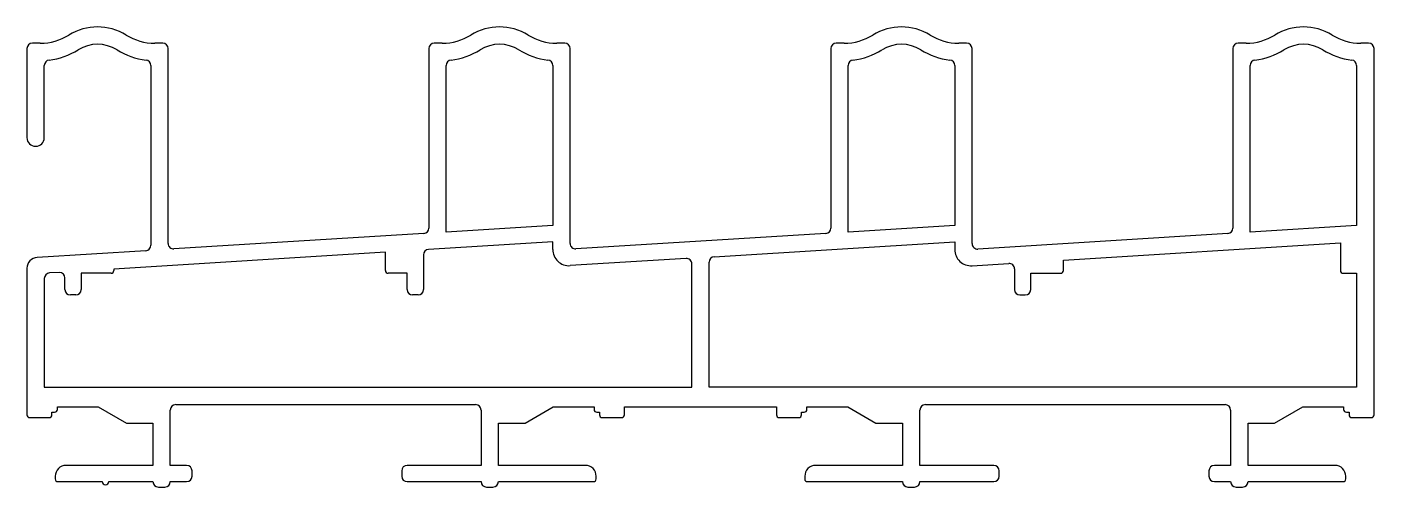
# Model space of a CAD drawing. Extents: x 527 to 651, y 538 to 581.
import ezdxf

# ---------------------------------------------------------------- set-up
doc = ezdxf.new("R2010")
doc.units = 0
doc.layers.get('0').update_dxf_attribs({"linetype": 'CONTINUOUS'})

msp = doc.modelspace()

# ---------------------------------------------------------------- linework, layer by layer
for p, q in [((528.19, 579.09), (527.46, 579.09)), ((539.46, 579.09), (538.73, 579.09)), ((565.19, 579.09), (564.46, 579.09)), ((576.46, 579.09), (575.73, 579.09)), ((602.19, 579.09), (601.46, 579.09)), ((613.46, 579.09), (612.73, 579.09)), ((639.19, 579.09), (638.46, 579.09)), ((650.46, 579.09), (649.73, 579.09)), ((526.96, 578.59), (526.96, 570.39)), ((539.96, 560.63), (539.96, 578.59)), ((563.96, 578.59), (563.96, 562.06)), ((576.96, 560.63), (576.96, 578.59)), ((600.96, 578.59), (600.96, 562.06)), ((613.96, 560.62), (613.96, 578.59)), ((637.96, 578.59), (637.96, 562.06)), ((650.96, 544.84), (650.96, 578.59)), ((528.56, 570.39), (528.56, 577.04)), ((538.36, 577.04), (538.36, 560.47)), ((565.56, 561.69), (565.56, 577.04)), ((575.36, 577.04), (575.36, 562.3)), ((602.56, 561.69), (602.56, 577.04)), ((612.36, 577.04), (612.36, 562.3)), ((639.56, 561.69), (639.56, 577.04)), ((649.36, 577.04), (649.36, 562.3)), ((575.36, 562.3), (565.56, 561.69)), ((612.36, 562.3), (602.56, 561.69)), ((649.36, 562.3), (639.56, 561.69)), ((563.49, 561.56), (540.49, 560.13)), ((575.36, 560.8), (563.93, 560.09)), ((575.36, 560.09), (575.36, 560.8)), ((600.49, 561.56), (577.49, 560.13)), ((590.23, 559.42), (612.36, 560.8)), ((612.36, 560.8), (612.36, 560.08)), ((637.49, 561.56), (614.49, 560.12)), ((622.36, 559.11), (647.86, 560.71)), ((647.86, 560.71), (647.86, 558.14)), ((537.89, 559.97), (527.9, 559.35)), ((559.96, 559.84), (534.96, 558.28)), ((559.96, 558.14), (559.96, 559.84)), ((563.46, 559.59), (563.46, 556.39)), ((587.63, 559.26), (576.95, 558.6)), ((526.96, 558.35), (526.96, 544.84)), ((534.96, 558.28), (534.96, 558.14)), ((588.16, 547.39), (588.16, 558.76)), ((589.76, 547.39), (589.76, 558.92)), ((613.95, 558.59), (617.33, 558.8)), ((617.86, 558.3), (617.86, 556.39)), ((622.36, 558.14), (622.36, 559.11)), ((528.56, 557.42), (528.56, 547.39)), ((529.96, 557.97), (529.03, 557.92)), ((530.46, 556.39), (530.46, 557.47)), ((534.71, 557.89), (531.96, 557.89)), ((531.96, 557.89), (531.96, 556.39)), ((561.96, 557.89), (560.21, 557.89)), ((561.96, 556.39), (561.96, 557.89)), ((619.36, 556.39), (619.36, 557.89)), ((619.36, 557.89), (622.11, 557.89)), ((648.11, 557.89), (649.36, 557.89)), ((649.36, 557.89), (649.36, 547.39)), ((531.46, 555.89), (530.96, 555.89)), ((562.96, 555.89), (562.46, 555.89)), ((618.36, 555.89), (618.86, 555.89)), ((528.56, 547.39), (588.16, 547.39)), ((649.36, 547.39), (589.76, 547.39)), ((540.66, 545.79), (568.26, 545.79)), ((609.66, 545.79), (637.26, 545.79)), ((527.21, 544.59), (529.01, 544.59)), ((529.26, 544.84), (529.26, 545.09)), ((529.26, 545.09), (529.51, 545.09)), ((529.76, 545.34), (529.76, 545.59)), ((529.76, 545.59), (533.52, 545.59)), ((533.52, 545.59), (536.11, 544.09)), ((540.16, 540.19), (540.16, 545.29)), ((568.76, 545.29), (568.76, 540.19)), ((572.81, 544.09), (575.41, 545.59)), ((575.41, 545.59), (579.16, 545.59)), ((579.16, 545.59), (579.16, 545.34)), ((579.41, 545.09), (579.66, 545.09)), ((579.66, 545.09), (579.66, 544.84)), ((579.91, 544.59), (581.71, 544.59)), ((581.96, 544.84), (581.96, 545.59)), ((581.96, 545.59), (595.96, 545.59)), ((595.96, 545.59), (595.96, 544.84)), ((596.21, 544.59), (598.01, 544.59)), ((598.26, 544.84), (598.26, 545.09)), ((598.26, 545.09), (598.51, 545.09)), ((598.76, 545.34), (598.76, 545.59)), ((598.76, 545.59), (602.52, 545.59)), ((602.52, 545.59), (605.11, 544.09)), ((609.16, 540.19), (609.16, 545.29)), ((637.76, 545.29), (637.76, 540.19)), ((641.81, 544.09), (644.41, 545.59)), ((644.41, 545.59), (648.16, 545.59)), ((648.16, 545.59), (648.16, 545.34)), ((648.41, 545.09), (648.66, 545.09)), ((648.66, 545.09), (648.66, 544.84)), ((648.91, 544.59), (650.71, 544.59)), ((536.11, 544.09), (538.56, 544.09)), ((538.56, 544.09), (538.56, 540.19)), ((570.36, 540.19), (570.36, 544.09)), ((570.36, 544.09), (572.81, 544.09)), ((605.11, 544.09), (607.56, 544.09)), ((607.56, 544.09), (607.56, 540.19)), ((639.36, 540.19), (639.36, 544.09)), ((639.36, 544.09), (641.81, 544.09)), ((538.56, 540.19), (530.56, 540.19)), ((541.66, 540.19), (540.16, 540.19)), ((542.16, 539.19), (542.16, 539.69)), ((561.46, 539.69), (561.46, 539.19)), ((568.76, 540.19), (561.96, 540.19)), ((578.36, 540.19), (570.36, 540.19)), ((607.56, 540.19), (599.56, 540.19)), ((615.96, 540.19), (609.16, 540.19)), ((616.46, 539.19), (616.46, 539.69)), ((635.76, 539.69), (635.76, 539.19)), ((637.76, 540.19), (636.26, 540.19)), ((647.36, 540.19), (639.36, 540.19)), ((529.56, 539.19), (529.56, 538.94)), ((529.81, 538.69), (533.89, 538.69)), ((534.49, 538.69), (538.56, 538.69)), ((539.06, 538.19), (539.66, 538.19)), ((540.16, 538.69), (541.66, 538.69)), ((561.96, 538.69), (568.76, 538.69)), ((569.26, 538.19), (569.86, 538.19)), ((570.36, 538.69), (579.11, 538.69)), ((579.36, 538.94), (579.36, 539.19)), ((598.56, 539.19), (598.56, 538.94)), ((598.81, 538.69), (607.56, 538.69)), ((608.06, 538.19), (608.66, 538.19)), ((609.16, 538.69), (615.96, 538.69)), ((636.26, 538.69), (637.76, 538.69)), ((638.26, 538.19), (638.86, 538.19)), ((639.36, 538.69), (648.11, 538.69)), ((648.36, 538.94), (648.36, 539.19))]:
    msp.add_line(p, q)
for centre, radius, start, end in [((533.46, 575.59), 5, 58.2117, 121.7883), ((570.46, 575.59), 5, 58.2117, 121.7883), ((607.46, 575.59), 5, 58.2117, 121.7883), ((644.46, 575.59), 5, 58.2117, 121.7883), ((527.46, 578.59), 0.5, 90, 180), ((528.19, 584.09), 5, 270, 301.7883), ((538.73, 584.09), 5, 238.2117, 270), ((539.46, 578.59), 0.5, 0, 90), ((564.46, 578.59), 0.5, 90, 180), ((565.19, 584.09), 5, 270, 301.7883), ((575.73, 584.09), 5, 238.2117, 270), ((576.46, 578.59), 0.5, 0, 90), ((601.46, 578.59), 0.5, 90, 180), ((602.19, 584.09), 5, 270, 301.7883), ((612.73, 584.09), 5, 238.2117, 270), ((613.46, 578.59), 0.5, 0, 90), ((638.46, 578.59), 0.5, 90, 180), ((639.19, 584.09), 5, 270, 301.7883), ((649.73, 584.09), 5, 238.2117, 270), ((650.46, 578.59), 0.5, 0, 90), ((528.19, 584.09), 6.6, 277.0208, 301.7883), ((533.46, 575.59), 3.4, 58.2117, 121.7883), ((538.73, 584.09), 6.6, 238.2117, 262.9792), ((565.19, 584.09), 6.6, 277.0207, 301.7884), ((570.46, 575.59), 3.4, 58.2116, 121.7884), ((575.73, 584.09), 6.6, 238.2116, 262.9793), ((602.19, 584.09), 6.6, 277.0207, 301.7884), ((607.46, 575.59), 3.4, 58.2116, 121.7884), ((612.73, 584.09), 6.6, 238.2116, 262.9793), ((639.19, 584.09), 6.6, 277.0207, 301.7884), ((644.46, 575.59), 3.4, 58.2116, 121.7884), ((649.73, 584.09), 6.6, 238.2116, 262.9793), ((529.06, 577.04), 0.5, 97.0208, 180), ((537.86, 577.04), 0.5, 360, 82.9792), ((566.06, 577.04), 0.5, 97.0207, 180), ((574.86, 577.04), 0.5, 360, 82.9793), ((603.06, 577.04), 0.5, 97.0207, 180), ((611.86, 577.04), 0.5, 360, 82.9793), ((640.06, 577.04), 0.5, 97.0207, 180), ((648.86, 577.04), 0.5, 360, 82.9793), ((527.76, 570.39), 0.8, 180, 0), ((563.46, 562.06), 0.5, 273.5571, 0), ((600.46, 562.06), 0.5, 273.5571, 0), ((637.46, 562.06), 0.5, 273.5763, 360), ((540.46, 560.63), 0.5, 180, 273.5571), ((577.46, 560.63), 0.5, 180, 273.5571), ((614.46, 560.62), 0.5, 180, 273.5763), ((527.96, 558.35), 1, 93.5571, 180), ((537.86, 560.47), 0.5, 273.5571, 0), ((563.96, 559.59), 0.5, 93.5571, 180), ((576.86, 560.09), 1.5, 180, 273.5571), ((587.66, 558.76), 0.5, 0, 93.557), ((590.26, 558.92), 0.5, 93.5571, 180), ((613.86, 560.08), 1.5, 180, 273.5764), ((534.71, 558.14), 0.25, 270, 0), ((560.21, 558.14), 0.25, 180, 270), ((617.36, 558.3), 0.5, 0, 93.5763), ((622.11, 558.14), 0.25, 270, 0), ((648.11, 558.14), 0.25, 180, 270), ((529.06, 557.42), 0.499, 93.4979, 180.059), ((529.96, 557.47), 0.5, 0, 90), ((530.96, 556.39), 0.5, 180, 270), ((531.46, 556.39), 0.5, 270, 0), ((562.46, 556.39), 0.5, 180, 270), ((562.96, 556.39), 0.5, 270, 0), ((618.36, 556.39), 0.5, 180, 270), ((618.86, 556.39), 0.5, 270, 0), ((540.66, 545.29), 0.5, 90, 180), ((568.26, 545.29), 0.5, 0, 90), ((609.66, 545.29), 0.5, 90, 180), ((637.26, 545.29), 0.5, 0, 90), ((527.21, 544.84), 0.25, 180, 270), ((529.01, 544.84), 0.25, 270, 0), ((529.51, 545.34), 0.25, 270, 0), ((579.41, 545.34), 0.25, 180, 270), ((579.91, 544.84), 0.25, 180, 270), ((581.71, 544.84), 0.25, 270, 0), ((596.21, 544.84), 0.25, 180, 270), ((598.01, 544.84), 0.25, 270, 0), ((598.51, 545.34), 0.25, 270, 0), ((648.41, 545.34), 0.25, 180, 270), ((648.91, 544.84), 0.25, 180, 270), ((650.71, 544.84), 0.25, 270, 0), ((530.56, 539.19), 1, 90, 180), ((541.66, 539.69), 0.5, 0, 90), ((561.96, 539.69), 0.5, 90, 180), ((578.36, 539.19), 1, 0, 90), ((599.56, 539.19), 1, 90, 180), ((615.96, 539.69), 0.5, 0, 90), ((636.26, 539.69), 0.5, 90, 180), ((647.36, 539.19), 1, 0, 90), ((529.81, 538.94), 0.25, 180, 270), ((534.19, 538.69), 0.3, 180, 0), ((539.06, 538.69), 0.5, 180, 270), ((539.66, 538.69), 0.5, 270, 0), ((541.66, 539.19), 0.5, 270, 0), ((561.96, 539.19), 0.5, 180, 270), ((569.26, 538.69), 0.5, 180, 270), ((569.86, 538.69), 0.5, 270, 0), ((579.11, 538.94), 0.25, 270, 0), ((598.81, 538.94), 0.25, 180, 270), ((608.06, 538.69), 0.5, 180, 270), ((608.66, 538.69), 0.5, 270, 360), ((615.96, 539.19), 0.5, 270, 0), ((636.26, 539.19), 0.5, 180, 270), ((638.26, 538.69), 0.5, 180, 270), ((638.86, 538.69), 0.5, 270, 0), ((648.11, 538.94), 0.25, 270, 0)]:
    msp.add_arc(centre, radius, start, end)

doc.saveas('drawing.dxf')
